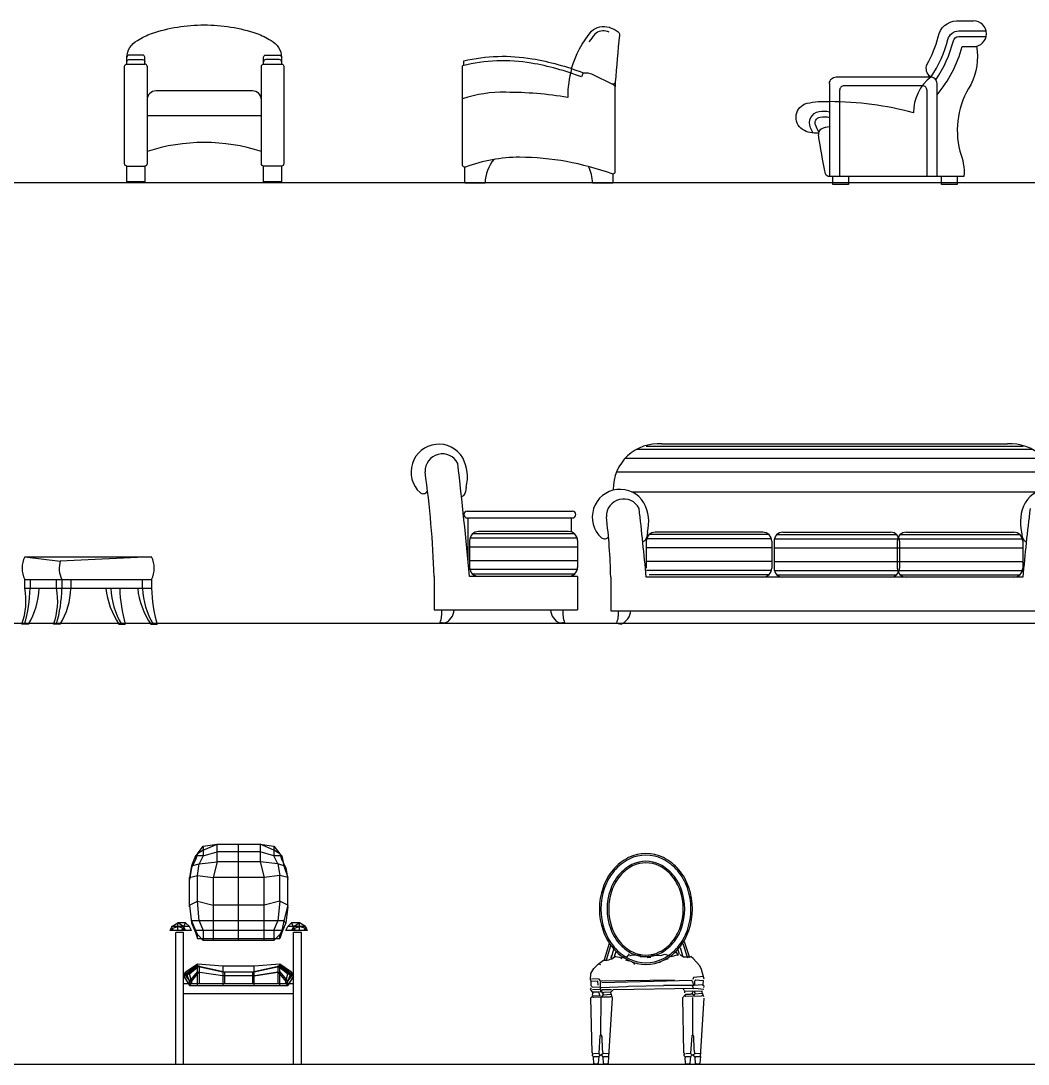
# Model space of a CAD drawing. Header units: inches. Extents: x 6 to 48.5, y 12.5 to 37.3.
# Drawn here: x 35.653 to 40.147, y 19.347 to 24.002 of the extents above; entities that cross this region are included whole.
import ezdxf

# ---------------------------------------------------------------- set-up
doc = ezdxf.new("R2010")
doc.units = ezdxf.units.IN
doc.header["$MEASUREMENT"] = 0
for name, color, linetype in [('02', 2, 'Continuous'), ('1', 1, 'Continuous'), ('4', 4, 'Continuous')]:
    doc.layers.add(name, color=color, linetype=linetype)

msp = doc.modelspace()

# ---------------------------------------------------------------- linework, layer by layer
at = {"layer": '02'}
for p, q in [((36.126, 23.809), (36.206, 23.809)), ((36.736, 23.809), (36.816, 23.809)), ((36.216, 23.579), (36.726, 23.579)), ((36.126, 23.354), (36.206, 23.354)), ((36.816, 23.354), (36.736, 23.354)), ((38.5134, 22.1137), (40.0547, 22.1137)), ((38.3982, 22.0899), (40.1689, 22.0899)), ((38.4428, 22.1037), (40.1253, 22.1037)), ((38.3498, 22.0499), (40.2173, 22.0499)), ((38.3121, 21.9899), (40.255, 21.9899)), ((38.3792, 21.8999), (40.1879, 21.8999)), ((37.6442, 21.8137), (38.1142, 21.8137)), ((37.6442, 21.7837), (38.1142, 21.7837)), ((37.6492, 21.5865), (37.6492, 21.7837)), ((38.1092, 21.7211), (38.1092, 21.7837)), ((38.1354, 21.6931), (37.6566, 21.6931)), ((38.1231, 21.7131), (37.6689, 21.7131)), ((38.0967, 21.7231), (37.6954, 21.7231)), ((38.99, 21.7099), (38.4571, 21.7099)), ((38.9635, 21.7199), (38.4835, 21.7199)), ((39.0271, 21.7099), (39.56, 21.7099)), ((39.0535, 21.7199), (39.5335, 21.7199)), ((39.5771, 21.7099), (40.11, 21.7099)), ((39.6035, 21.7199), (40.0835, 21.7199)), ((37.6554, 21.6831), (37.6554, 21.5631)), ((38.1367, 21.6531), (37.6554, 21.6531)), ((38.1367, 21.6831), (38.1367, 21.5631)), ((38.4435, 21.6799), (38.4435, 21.5599)), ((39.0035, 21.6499), (38.4435, 21.6499)), ((39.0023, 21.6899), (38.4448, 21.6899)), ((39.0035, 21.6799), (39.0035, 21.5599)), ((39.0135, 21.6799), (39.0135, 21.5599)), ((39.0135, 21.6499), (40.1235, 21.6499)), ((39.0148, 21.6899), (40.1223, 21.6899)), ((39.5635, 21.6799), (39.5635, 21.5599)), ((39.5735, 21.6799), (39.5735, 21.5599)), ((40.1235, 21.6799), (40.1235, 21.5599)), ((38.1367, 21.5931), (37.6554, 21.5931)), ((38.1354, 21.5531), (37.6566, 21.5531)), ((39.0035, 21.5899), (38.4435, 21.5899)), ((39.0135, 21.5899), (40.1235, 21.5899)), ((37.4968, 21.5231), (37.4968, 21.3731)), ((38.1367, 21.5231), (37.6554, 21.5231)), ((38.1231, 21.5331), (37.6689, 21.5331)), ((38.1367, 21.5231), (38.1367, 21.3731)), ((38.285, 21.5199), (38.285, 21.3699)), ((40.1235, 21.5199), (38.4435, 21.5199)), ((39.0023, 21.5499), (38.4448, 21.5499)), ((38.99, 21.5299), (38.4571, 21.5299)), ((39.0148, 21.5499), (40.1223, 21.5499)), ((39.0271, 21.5299), (39.56, 21.5299)), ((39.5771, 21.5299), (40.11, 21.5299)), ((37.4968, 21.3731), (38.1367, 21.3731)), ((38.285, 21.3699), (40.2821, 21.3699)), ((37.5437, 21.3137), (37.5235, 21.3169)), ((38.0789, 21.3169), (38.0587, 21.3137)), ((38.3117, 21.3137), (38.3319, 21.3105))]:
    msp.add_line(p, q, dxfattribs=at)
for points in [[(39.7411, 23.6711, 0.104617), (39.8533, 23.8866), (39.9036, 23.8866, 1), (39.9036, 24.0016)], [(38.2778, 23.9515, 0.012933), (38.2709, 23.9539, 0.287692), (38.2139, 23.942, 0.025224), (38.1878, 23.9074)], [(39.7141, 23.7515, 0.089401), (39.7894, 23.9187, -0.344265), (39.8379, 23.9566), (39.9598, 23.9566)], [(39.7357, 23.7388, 0.088568), (39.8136, 23.9127, -0.344265), (39.8379, 23.9316), (39.9598, 23.9316)], [(36.126, 23.819, -0.414214), (36.136, 23.829), (36.196, 23.829, -0.414214), (36.206, 23.819)], [(36.816, 23.819, 0.414214), (36.806, 23.829), (36.746, 23.829, 0.414214), (36.736, 23.819)], [(38.1618, 23.7698), (38.1545, 23.7512, 0.051348), (37.9306, 23.813, 0.103737), (37.6239, 23.8014)], [(38.1104, 23.7884, 0.067012), (38.0931, 23.6602, 0.040738), (37.8166, 23.6828, 0.090366), (37.6239, 23.6532, 0.05415)], [(39.7141, 23.7515, 0.239571), (39.6361, 23.5916, 0.063607), (39.2611, 23.6414, -0.159201)], [(39.1879, 23.501, -0.048961), (39.1768, 23.5251, -0.49306), (39.2145, 23.5969, -0.11205), (39.2611, 23.5961)], [(39.2135, 23.5073, -0.069243), (39.1999, 23.5346, -0.510492), (39.2192, 23.5723, -0.133132), (39.2611, 23.5701, -0.113608)], [(39.2611, 23.5285, 0.116555), (39.2244, 23.5179, 0.367035), (39.2122, 23.4929)]]:
    msp.add_lwpolyline(points, format="xyb", dxfattribs=at)
for centre, radius, start, end in [((37.518, 21.9885), 0.1242, 31.0088, 227.6044), ((38.4969, 21.9135), 0.2009, 85.2915, 180.6702), ((40.0703, 21.9135), 0.2008, 359.3134, 94.4475), ((37.5338, 21.9924), 0.0772, 26.796, 181.6729), ((6.6648, 18.5399), 31.1338, 5.49833, 6.4312), ((37.4563, 21.9657), 0.1892, 346.3719, 27.2992), ((33.0652, 21.3778), 4.4339, 1.8771, 7.9384), ((37.448, 21.9144), 0.0224, 232.0035, 323.7907), ((38.3268, 21.7872), 0.1242, 31.0088, 227.6044), ((40.2403, 21.7872), 0.1242, 312.3956, 148.9912), ((38.3426, 21.7912), 0.0772, 26.796, 181.6729), ((38.2651, 21.7645), 0.1892, 346.3719, 27.2992), ((40.302, 21.7645), 0.1892, 152.7008, 193.6281), ((37.6442, 21.7987), 0.015, 90, 270), ((38.1142, 21.7987), 0.015, 270, 90), ((35.5341, 21.4553), 2.7516, 1.344, 6.9639), ((25.8234, 20.3509), 12.6741, 5.29207, 6.68353), ((52.7437, 20.3509), 12.6741, 173.31647, 174.70793), ((37.6954, 21.6831), 0.04, 90, 180), ((38.0967, 21.6831), 0.04, 0, 90), ((38.2568, 21.7131), 0.0224, 232.0035, 323.7907), ((38.4835, 21.6799), 0.04, 90, 180), ((38.9635, 21.6799), 0.04, 0, 90), ((39.0535, 21.6799), 0.04, 90, 180), ((39.5335, 21.6799), 0.04, 0, 90), ((39.6035, 21.6799), 0.04, 90, 180), ((40.0835, 21.6799), 0.04, 0, 90), ((37.6954, 21.5631), 0.04, 180, 270), ((38.0967, 21.5631), 0.04, 270, 0), ((38.9635, 21.5599), 0.04, 270, 0), ((39.0535, 21.5599), 0.04, 180, 270), ((39.5335, 21.5599), 0.04, 270, 0), ((39.6035, 21.5599), 0.04, 180, 270), ((40.0835, 21.5599), 0.04, 270, 0), ((37.3905, 21.3648), 0.1414, 340.1818, 3.3374), ((37.5152, 21.3796), 0.0718, 293.4422, 354.7902), ((38.0872, 21.3796), 0.0718, 185.2098, 246.5578), ((38.2119, 21.3648), 0.1414, 176.6626, 199.8182), ((38.1786, 21.3616), 0.1414, 340.1818, 3.3374), ((38.3033, 21.3764), 0.0718, 293.4422, 354.7902)]:
    msp.add_arc(centre, radius, start, end, dxfattribs=at)
for points in [[(37.6402, 21.9211), (37.6388, 21.9076), (37.6369, 21.8893), (37.6231, 21.8802), (37.6193, 21.8781)], [(38.449, 21.7199), (38.4476, 21.7063), (38.4456, 21.6881), (38.4319, 21.679), (38.428, 21.6769)], [(40.1181, 21.7199), (40.1195, 21.7063), (40.1214, 21.6881), (40.1352, 21.679), (40.1391, 21.6769)]]:
    msp.add_open_spline(points, degree=3, knots=[0, 0, 0, 0, 37.228976, 50.093485, 50.093485, 50.093485, 50.093485], dxfattribs=at)
at = {"layer": '1'}
for p, q in [((27.8075, 23.2806), (48.1337, 23.2806)), ((27.8075, 21.3137), (48.1337, 21.3137)), ((27.8075, 19.3468), (48.1337, 19.3468))]:
    msp.add_line(p, q, dxfattribs=at)
at = {"layer": '4'}
for p, q in [((39.2611, 23.7216), (39.2611, 23.3066)), ((35.6704, 21.6097), (36.2361, 21.6097)), ((35.6704, 21.6097), (35.8288, 21.5916)), ((36.2361, 21.6097), (35.8288, 21.5916)), ((35.6704, 21.5097), (36.2361, 21.5097)), ((35.6871, 21.3097), (35.6574, 21.3097)), ((35.8289, 21.3097), (35.7992, 21.3097)), ((36.0907, 21.3097), (36.1189, 21.3097)), ((36.2325, 21.3097), (36.2607, 21.3097)), ((36.4405, 20.2845), (36.4667, 20.3196)), ((36.4667, 20.302), (36.4405, 20.2845)), ((36.4667, 20.302), (36.5281, 20.3283)), ((36.4667, 20.3196), (36.5281, 20.3283)), ((36.4667, 20.3196), (36.4667, 20.2758)), ((36.5281, 20.2495), (36.5281, 20.3283)), ((36.5281, 20.3283), (36.7208, 20.3283)), ((36.6245, 19.899), (36.6245, 20.3283)), ((36.7822, 20.302), (36.7208, 20.3283)), ((36.7208, 20.3283), (36.7208, 20.2495)), ((36.7208, 20.3283), (36.7822, 20.3196)), ((36.7822, 20.3196), (36.8085, 20.2845)), ((36.7822, 20.3196), (36.7822, 20.2758)), ((36.8085, 20.2845), (36.7822, 20.302)), ((36.4317, 20.2758), (36.4142, 20.2319)), ((36.4317, 20.2582), (36.4142, 20.2232)), ((36.4405, 20.2845), (36.4317, 20.2582)), ((36.4405, 20.2845), (36.4317, 20.2758)), ((36.4667, 20.2758), (36.4317, 20.2758)), ((36.4317, 20.2758), (36.4317, 20.2582)), ((36.4667, 20.2758), (36.4492, 20.2407)), ((36.4492, 20.2407), (36.5281, 20.2495)), ((36.4667, 20.2758), (36.5281, 20.2933)), ((36.5281, 20.2495), (36.5106, 20.1794)), ((36.7208, 20.2933), (36.5281, 20.2933)), ((36.7208, 20.2495), (36.5281, 20.2495)), ((36.7822, 20.2758), (36.7208, 20.2933)), ((36.7997, 20.2407), (36.7208, 20.2495)), ((36.7208, 20.2495), (36.7384, 20.1794)), ((36.8172, 20.2758), (36.7822, 20.2758)), ((36.7997, 20.2407), (36.7822, 20.2758)), ((36.8085, 20.2845), (36.8172, 20.2582)), ((36.8085, 20.2845), (36.8172, 20.2758)), ((36.8172, 20.2758), (36.826, 20.2319)), ((36.8172, 20.2582), (36.8172, 20.2758)), ((36.8172, 20.2582), (36.8348, 20.2232)), ((36.4142, 20.2319), (36.4054, 20.1794)), ((36.4142, 20.2232), (36.4054, 20.1706)), ((36.4142, 20.2319), (36.4492, 20.2407)), ((36.4142, 20.2319), (36.4142, 20.2232)), ((36.4405, 20.1881), (36.4492, 20.2407)), ((36.826, 20.2319), (36.7997, 20.2407)), ((36.7997, 20.2407), (36.8085, 20.1881)), ((36.826, 20.2319), (36.8435, 20.1794)), ((36.826, 20.2319), (36.8348, 20.2232)), ((36.8348, 20.2232), (36.8435, 20.1706)), ((36.4054, 20.1794), (36.4405, 20.1881)), ((36.4054, 20.0479), (36.4054, 20.1794)), ((36.4405, 20.1881), (36.5106, 20.1794)), ((36.4405, 20.0742), (36.4405, 20.1881)), ((36.7384, 20.1794), (36.5106, 20.1794)), ((36.5106, 20.1794), (36.5106, 19.899)), ((36.8085, 20.1881), (36.7384, 20.1794)), ((36.7384, 19.899), (36.7384, 20.1794)), ((36.8435, 20.1794), (36.8085, 20.1881)), ((36.8085, 20.0742), (36.8085, 20.1881)), ((36.8435, 20.0479), (36.8435, 20.1794)), ((36.4054, 20.0567), (36.4405, 20.0742)), ((36.4405, 20.0742), (36.5106, 20.0567)), ((36.4492, 19.9866), (36.4405, 20.0742)), ((36.8085, 20.0742), (36.7384, 20.0567)), ((36.8085, 20.0742), (36.7997, 19.9866)), ((36.8435, 20.0567), (36.8085, 20.0742)), ((36.4054, 20.0567), (36.4142, 19.9778)), ((36.7384, 20.0567), (36.5106, 20.0567)), ((36.8435, 20.0567), (36.826, 19.9866)), ((36.8435, 20.0479), (36.8348, 19.9778)), ((36.3265, 19.9603), (36.3528, 19.9778)), ((36.3879, 19.9778), (36.3528, 19.9778)), ((36.3791, 19.9603), (36.3528, 19.9778)), ((36.3528, 19.9428), (36.3528, 19.9778)), ((36.3704, 19.9428), (36.3879, 19.9778)), ((36.3879, 19.9778), (36.4054, 19.9603)), ((36.826, 19.9866), (36.4142, 19.9866)), ((36.4142, 19.9866), (36.4317, 19.9428)), ((36.4142, 19.9866), (36.4142, 19.9778)), ((36.4142, 19.9778), (36.4317, 19.934)), ((36.4492, 19.9866), (36.4667, 19.9428)), ((36.7822, 19.9428), (36.7997, 19.9866)), ((36.826, 19.9866), (36.8172, 19.9428)), ((36.8348, 19.9778), (36.8172, 19.934)), ((36.826, 19.9866), (36.8348, 19.9778)), ((36.861, 19.9778), (36.8435, 19.9603)), ((36.8961, 19.9778), (36.861, 19.9778)), ((36.8786, 19.9428), (36.861, 19.9778)), ((36.8698, 19.9603), (36.8961, 19.9778)), ((36.9224, 19.9603), (36.8961, 19.9778)), ((36.8961, 19.9428), (36.8961, 19.9778)), ((36.3265, 19.9603), (36.3178, 19.9428)), ((36.3265, 19.9515), (36.3178, 19.9428)), ((36.4142, 19.9428), (36.3178, 19.9428)), ((36.4054, 19.9603), (36.3265, 19.9603)), ((36.3265, 19.9515), (36.3528, 19.9603)), ((36.3265, 19.9515), (36.3265, 19.9603)), ((36.3353, 19.9428), (36.3265, 19.9515)), ((36.3791, 19.934), (36.3441, 19.934)), ((36.3441, 19.347), (36.3441, 19.934)), ((36.3791, 19.9515), (36.3528, 19.9603)), ((36.3791, 19.9515), (36.3704, 19.9428)), ((36.3791, 19.9515), (36.3791, 19.9603)), ((36.3791, 19.9603), (36.3879, 19.9428)), ((36.3879, 19.9428), (36.3791, 19.9515)), ((36.3791, 19.347), (36.3791, 19.934)), ((36.4142, 19.9428), (36.4054, 19.9603)), ((36.8172, 19.9428), (36.4317, 19.9428)), ((36.4317, 19.9428), (36.4405, 19.9253)), ((36.4317, 19.9428), (36.4317, 19.934)), ((36.4317, 19.934), (36.4405, 19.9077)), ((36.4405, 19.9253), (36.4667, 19.899)), ((36.4405, 19.9077), (36.4405, 19.9253)), ((36.4667, 19.9428), (36.4667, 19.899)), ((36.7822, 19.9428), (36.7822, 19.899)), ((36.8085, 19.9253), (36.7822, 19.899)), ((36.8172, 19.9428), (36.8085, 19.9253)), ((36.8172, 19.934), (36.8085, 19.9077)), ((36.8085, 19.9077), (36.8085, 19.9253)), ((36.8172, 19.934), (36.8172, 19.9428)), ((36.8348, 19.9428), (36.8435, 19.9603)), ((36.9311, 19.9428), (36.8348, 19.9428)), ((36.9224, 19.9603), (36.8435, 19.9603)), ((36.8698, 19.9603), (36.861, 19.9428)), ((36.861, 19.9428), (36.8698, 19.9515)), ((36.8698, 19.9515), (36.8961, 19.9603)), ((36.8698, 19.9515), (36.8698, 19.9603)), ((36.8698, 19.9515), (36.8786, 19.9428)), ((36.9049, 19.934), (36.8698, 19.934)), ((36.8698, 19.347), (36.8698, 19.934)), ((36.9224, 19.9515), (36.8961, 19.9603)), ((36.9049, 19.347), (36.9049, 19.934)), ((36.9136, 19.9428), (36.9224, 19.9515)), ((36.9224, 19.9515), (36.9224, 19.9603)), ((36.9224, 19.9603), (36.9311, 19.9428)), ((36.9224, 19.9515), (36.9311, 19.9428)), ((36.4405, 19.9077), (36.8085, 19.9077)), ((36.7822, 19.899), (36.4667, 19.899)), ((38.2782, 19.8844), (38.2555, 19.8125)), ((38.607, 19.8844), (38.6275, 19.8205)), ((38.6131, 19.8945), (38.6358, 19.8227)), ((38.2843, 19.8742), (38.2638, 19.8104)), ((38.2863, 19.82), (38.2885, 19.8317)), ((38.2966, 19.8577), (38.2865, 19.8208)), ((38.3071, 19.8475), (38.3009, 19.827)), ((38.3592, 19.8266), (38.3692, 19.8382)), ((38.375, 19.8322), (38.3691, 19.8284)), ((38.4537, 19.8328), (38.375, 19.8322)), ((38.4537, 19.8328), (38.4596, 19.8346)), ((38.4596, 19.8346), (38.5088, 19.8318)), ((38.5088, 19.8318), (38.5266, 19.8374)), ((38.5266, 19.8374), (38.5559, 19.8271)), ((38.5559, 19.8271), (38.5856, 19.8364)), ((38.5759, 19.8472), (38.5864, 19.831)), ((38.5842, 19.8577), (38.5904, 19.8371)), ((38.5947, 19.8678), (38.6048, 19.831)), ((38.609, 19.8242), (38.5954, 19.8342)), ((36.3791, 19.7413), (36.4317, 19.7851)), ((36.3879, 19.7588), (36.4405, 19.7938)), ((36.3879, 19.7413), (36.4405, 19.7851)), ((36.4054, 19.75), (36.4492, 19.7851)), ((36.4405, 19.7938), (36.4317, 19.7851)), ((36.4317, 19.7851), (36.5544, 19.7588)), ((36.4317, 19.7851), (36.4492, 19.7851)), ((36.4405, 19.7938), (36.5544, 19.7851)), ((36.4405, 19.6974), (36.4405, 19.7938)), ((36.4405, 19.7851), (36.5631, 19.7588)), ((36.4492, 19.7851), (36.4492, 19.7062)), ((36.5544, 19.7851), (36.6946, 19.7851)), ((36.5544, 19.7851), (36.5544, 19.6974)), ((36.6858, 19.7588), (36.8085, 19.7851)), ((36.6946, 19.7851), (36.8085, 19.7938)), ((36.6946, 19.7588), (36.8172, 19.7851)), ((36.6946, 19.6974), (36.6946, 19.7851)), ((36.7997, 19.7851), (36.8435, 19.75)), ((36.7997, 19.7851), (36.7997, 19.7062)), ((36.7997, 19.7851), (36.8172, 19.7851)), ((36.8085, 19.7938), (36.861, 19.7588)), ((36.8085, 19.6974), (36.8085, 19.7938)), ((36.8085, 19.7938), (36.8172, 19.7851)), ((36.8085, 19.7851), (36.861, 19.7413)), ((36.8172, 19.7851), (36.8698, 19.7413)), ((38.2088, 19.7741), (38.2288, 19.7934)), ((38.2288, 19.7934), (38.2527, 19.8107)), ((38.2405, 19.7893), (38.2366, 19.7913)), ((38.3257, 19.8232), (38.3041, 19.8256)), ((38.3354, 19.8171), (38.3257, 19.8232)), ((38.3335, 19.8211), (38.3375, 19.825)), ((38.3375, 19.825), (38.3592, 19.8266)), ((38.3667, 19.8068), (38.353, 19.8109)), ((38.3921, 19.7965), (38.3823, 19.8006)), ((38.3881, 19.7926), (38.3921, 19.7965)), ((38.4339, 19.8233), (38.4162, 19.8256)), ((38.4476, 19.823), (38.4634, 19.8247)), ((38.4866, 19.7988), (38.5063, 19.8024)), ((38.5202, 19.81), (38.542, 19.8175)), ((38.6404, 19.8236), (38.609, 19.8242)), ((38.6521, 19.8175), (38.6425, 19.8275)), ((38.683, 19.7855), (38.6521, 19.8175)), ((38.6906, 19.7696), (38.683, 19.7855)), ((36.3791, 19.7413), (36.3879, 19.7588)), ((36.3791, 19.7413), (36.4054, 19.6974)), ((36.3879, 19.7413), (36.3791, 19.7413)), ((36.3879, 19.7588), (36.4054, 19.715)), ((36.4054, 19.75), (36.3879, 19.7413)), ((36.3879, 19.7413), (36.4142, 19.7062)), ((36.4054, 19.715), (36.4405, 19.7588)), ((36.4142, 19.715), (36.4054, 19.75)), ((36.4142, 19.715), (36.4492, 19.7588)), ((36.4405, 19.7588), (36.5631, 19.7413)), ((36.5544, 19.7588), (36.6946, 19.7588)), ((36.6946, 19.7413), (36.5544, 19.7413)), ((36.5631, 19.7062), (36.5631, 19.7588)), ((36.6858, 19.7413), (36.7997, 19.7588)), ((36.6858, 19.7588), (36.6858, 19.7062)), ((36.6946, 19.7413), (36.8085, 19.7588)), ((36.7997, 19.7588), (36.8348, 19.715)), ((36.8085, 19.7588), (36.8435, 19.715)), ((36.8348, 19.715), (36.8435, 19.75)), ((36.861, 19.7413), (36.8348, 19.7062)), ((36.8435, 19.715), (36.861, 19.7588)), ((36.861, 19.7413), (36.8435, 19.75)), ((36.8698, 19.7413), (36.8435, 19.6974)), ((36.8698, 19.7413), (36.861, 19.7588)), ((36.8698, 19.7413), (36.861, 19.7413)), ((38.1941, 19.7232), (38.1966, 19.7507)), ((38.1966, 19.7507), (38.2088, 19.7741)), ((38.6999, 19.738), (38.6546, 19.7329)), ((38.7017, 19.7262), (38.6906, 19.7696)), ((36.3791, 19.7062), (36.8698, 19.7062)), ((36.4054, 19.6974), (36.4054, 19.715)), ((36.4142, 19.7062), (36.4054, 19.6974)), ((36.4054, 19.6974), (36.8435, 19.6974)), ((36.4142, 19.715), (36.4142, 19.7062)), ((36.8348, 19.7062), (36.8348, 19.715)), ((36.8348, 19.7062), (36.8435, 19.6974)), ((36.8435, 19.6974), (36.8435, 19.715)), ((38.1979, 19.7153), (38.1942, 19.7311)), ((38.1976, 19.6956), (38.1979, 19.7153)), ((38.2034, 19.6896), (38.1976, 19.6956)), ((38.2274, 19.7167), (38.1999, 19.7152)), ((38.2335, 19.7265), (38.2001, 19.727)), ((38.2291, 19.699), (38.2274, 19.7167)), ((38.2393, 19.7185), (38.2335, 19.7265)), ((38.2386, 19.6811), (38.2392, 19.7146)), ((38.2392, 19.7146), (38.2432, 19.7184)), ((38.2427, 19.6889), (38.3549, 19.6929)), ((38.2432, 19.7184), (38.5698, 19.7226)), ((38.245, 19.7105), (38.6485, 19.7212)), ((38.3549, 19.6929), (38.3648, 19.6947)), ((38.3648, 19.6947), (38.5202, 19.6979)), ((38.5261, 19.6977), (38.5202, 19.6979)), ((38.6579, 19.6974), (38.5261, 19.6977)), ((38.6445, 19.7213), (38.6503, 19.7153)), ((38.6557, 19.6817), (38.65, 19.6956)), ((38.6503, 19.7153), (38.6521, 19.7015)), ((38.6546, 19.7329), (38.6505, 19.7251)), ((38.6934, 19.7007), (38.6579, 19.6974)), ((38.6599, 19.7013), (38.6602, 19.719)), ((38.6602, 19.719), (38.6642, 19.7229)), ((38.6642, 19.7229), (38.6976, 19.7203)), ((38.7011, 19.6947), (38.6934, 19.7007)), ((38.6976, 19.7203), (38.6954, 19.7027)), ((38.701, 19.6888), (38.7011, 19.6947)), ((36.3791, 19.6624), (36.8698, 19.6624)), ((38.1974, 19.6877), (38.1934, 19.6819)), ((38.1934, 19.6819), (38.2029, 19.666)), ((38.1966, 19.6425), (38.2047, 19.6522)), ((38.2085, 19.6443), (38.2007, 19.6483)), ((38.2029, 19.664), (38.2027, 19.6542)), ((38.2069, 19.6679), (38.2029, 19.664)), ((38.2386, 19.6792), (38.2032, 19.6778)), ((38.2388, 19.689), (38.2034, 19.6896)), ((38.2047, 19.6522), (38.2342, 19.6537)), ((38.2325, 19.6675), (38.2069, 19.6679)), ((38.236, 19.6458), (38.2085, 19.6443)), ((38.2381, 19.6497), (38.2325, 19.6675)), ((38.2813, 19.645), (38.236, 19.6458)), ((38.2484, 19.679), (38.2364, 19.6674)), ((38.252, 19.6573), (38.2386, 19.6792)), ((38.241, 19.4804), (38.2419, 19.6437)), ((38.2419, 19.6437), (38.2519, 19.6553)), ((38.2541, 19.6671), (38.2481, 19.6633)), ((38.2877, 19.6783), (38.2484, 19.679)), ((38.2519, 19.6553), (38.2854, 19.6587)), ((38.2817, 19.6686), (38.2541, 19.6671)), ((38.2872, 19.6488), (38.2813, 19.645)), ((38.2855, 19.6646), (38.2817, 19.6686)), ((38.293, 19.6408), (38.2855, 19.6646)), ((38.2856, 19.6685), (38.2976, 19.6801)), ((38.2976, 19.6801), (38.6616, 19.6855)), ((38.6058, 19.6432), (38.6199, 19.6587)), ((38.6142, 19.6746), (38.6084, 19.6806)), ((38.6197, 19.6489), (38.6138, 19.6529)), ((38.616, 19.6647), (38.6162, 19.6726)), ((38.6162, 19.6726), (38.6949, 19.6732)), ((38.6885, 19.6497), (38.6197, 19.6489)), ((38.6199, 19.6587), (38.6415, 19.6584)), ((38.6415, 19.6584), (38.6475, 19.6622)), ((38.6475, 19.6622), (38.6571, 19.6542)), ((38.6495, 19.6641), (38.6536, 19.6759)), ((38.6505, 19.4804), (38.6514, 19.6437)), ((38.6571, 19.6542), (38.6612, 19.66)), ((38.6612, 19.6619), (38.6594, 19.6718)), ((38.6612, 19.66), (38.6927, 19.6634)), ((38.6616, 19.6855), (38.7009, 19.6809)), ((38.6945, 19.6535), (38.6885, 19.6497)), ((38.7003, 19.6475), (38.6909, 19.6713)), ((38.2022, 19.3985), (38.1966, 19.6425)), ((38.2761, 19.3803), (38.293, 19.6408)), ((38.6117, 19.3985), (38.6061, 19.6425)), ((38.6856, 19.3803), (38.7025, 19.6408)), ((38.2369, 19.4726), (38.2317, 19.396)), ((38.241, 19.4785), (38.2369, 19.4726)), ((38.2467, 19.4705), (38.241, 19.4785)), ((38.2477, 19.4115), (38.2467, 19.4705)), ((38.6464, 19.4726), (38.6411, 19.396)), ((38.6505, 19.4785), (38.6464, 19.4726)), ((38.6562, 19.4705), (38.6505, 19.4785)), ((38.6572, 19.4115), (38.6562, 19.4705)), ((38.2513, 19.3957), (38.2477, 19.4115)), ((38.6608, 19.3957), (38.6572, 19.4115)), ((38.202, 19.3847), (38.206, 19.3925)), ((38.2078, 19.3787), (38.202, 19.3847)), ((38.206, 19.3925), (38.2022, 19.3985)), ((38.2077, 19.3768), (38.2117, 19.3806)), ((38.2093, 19.3512), (38.2077, 19.3768)), ((38.2316, 19.394), (38.21, 19.3925)), ((38.2117, 19.3806), (38.2314, 19.3803)), ((38.2314, 19.3803), (38.2289, 19.3508)), ((38.2396, 19.3858), (38.2316, 19.394)), ((38.2533, 19.3937), (38.2334, 19.3822)), ((38.2511, 19.3799), (38.2433, 19.3879)), ((38.2516, 19.3768), (38.2556, 19.3806)), ((38.2532, 19.3512), (38.2516, 19.3768)), ((38.2788, 19.3932), (38.2533, 19.3937)), ((38.2556, 19.3806), (38.2753, 19.3803)), ((38.2753, 19.3803), (38.2728, 19.3508)), ((38.6114, 19.3847), (38.6155, 19.3925)), ((38.6172, 19.3787), (38.6114, 19.3847)), ((38.6155, 19.3925), (38.6117, 19.3985)), ((38.6172, 19.3768), (38.6212, 19.3806)), ((38.6187, 19.3512), (38.6172, 19.3768)), ((38.6411, 19.394), (38.6194, 19.3925)), ((38.6212, 19.3806), (38.6409, 19.3803)), ((38.6409, 19.3803), (38.6384, 19.3508)), ((38.6491, 19.3858), (38.6411, 19.394)), ((38.6627, 19.3937), (38.6429, 19.3822)), ((38.6605, 19.3799), (38.6528, 19.3879)), ((38.6611, 19.3768), (38.6651, 19.3806)), ((38.6626, 19.3512), (38.6611, 19.3768)), ((38.6883, 19.3932), (38.6627, 19.3937)), ((38.6651, 19.3806), (38.6848, 19.3803)), ((38.6848, 19.3803), (38.6823, 19.3508)), ((36.3441, 19.347), (36.3791, 19.347)), ((36.8698, 19.347), (36.9049, 19.347)), ((38.2131, 19.3472), (38.2093, 19.3512)), ((38.2249, 19.347), (38.2131, 19.3472)), ((38.2289, 19.3508), (38.2249, 19.347)), ((38.257, 19.3472), (38.2532, 19.3512)), ((38.2688, 19.347), (38.257, 19.3472)), ((38.2728, 19.3508), (38.2688, 19.347)), ((38.6226, 19.3472), (38.6187, 19.3512)), ((38.6344, 19.347), (38.6226, 19.3472)), ((38.6384, 19.3508), (38.6344, 19.347)), ((38.6665, 19.3472), (38.6626, 19.3512)), ((38.6783, 19.347), (38.6665, 19.3472)), ((38.6823, 19.3508), (38.6783, 19.347))]:
    msp.add_line(p, q, dxfattribs=at)
for points in [[(36.216, 23.799), (36.216, 23.364, -0.414214), (36.206, 23.354), (36.206, 23.284), (36.126, 23.284), (36.126, 23.354, -0.414214), (36.116, 23.364), (36.116, 23.799, -0.414214), (36.126, 23.809), (36.126, 23.839, -0.275619), (36.173, 23.914, -0.036298), (36.236, 23.946, -0.076243), (36.471, 23.984, -0.076243), (36.706, 23.946, -0.036298), (36.7691, 23.914, -0.275619), (36.816, 23.839), (36.816, 23.809, -0.414214), (36.826, 23.799), (36.826, 23.364, -0.414214), (36.816, 23.354), (36.816, 23.284), (36.736, 23.284), (36.736, 23.354, -0.414214), (36.726, 23.364), (36.726, 23.799)], [(38.1104, 23.7884, -0.106409), (38.1992, 23.9556, -0.289967), (38.2773, 23.9728, -0.060629), (38.313, 23.9564, -0.315648), (38.324, 23.9381, 0.006043), (38.3048, 23.7275, -0.517071), (38.2904, 23.7197)], [(39.2611, 23.7216, -0.414214), (39.2911, 23.7516), (39.7111, 23.7516, -0.332917), (39.6966, 23.8081, 0.069972), (39.7458, 23.9301, -0.355888), (39.8282, 24.0016), (39.9036, 24.0016, -0.889529)], [(39.917, 23.8882, -0.160084), (39.8913, 23.7169, 0.203962), (39.842, 23.4207, -0.115112), (39.8611, 23.3066)], [(36.216, 23.799, 0.414214), (36.206, 23.809), (36.206, 23.839, 0.414214), (36.196, 23.849), (36.136, 23.849, 0.414214), (36.126, 23.839)], [(36.726, 23.799, -0.414214), (36.736, 23.809), (36.736, 23.839, -0.414214), (36.746, 23.849), (36.806, 23.849, -0.40034), (36.816, 23.8394, -0.333874)], [(37.6289, 23.8027), (37.6289, 23.8232, -0.100398), (37.934, 23.8327, -0.039478)], [(37.6374, 23.3489, -0.523576), (37.6239, 23.3582), (37.6239, 23.8014, -0.001722)], [(37.934, 23.8327, -0.051344), (38.1618, 23.7698), (38.1765, 23.7698, -0.114337), (38.1985, 23.7647), (38.2955, 23.7172, -0.240639), (38.3039, 23.7044)], [(39.7411, 23.3066), (39.7411, 23.7216, 0.414214), (39.7111, 23.7516)], [(38.3039, 23.7044), (38.3039, 23.3282, -0.414214)], [(39.6961, 23.3066), (39.6961, 23.6916, 0.414214), (39.6761, 23.7116), (39.3261, 23.7116, 0.414214), (39.3061, 23.6916), (39.3061, 23.3066)], [(36.726, 23.649, 0.414214), (36.686, 23.689), (36.256, 23.689, 0.414214), (36.216, 23.649)], [(39.2116, 23.5004, -0.146305), (39.1408, 23.5166, -0.650669), (39.1607, 23.6338, -0.081674), (39.2611, 23.6414)], [(39.8611, 23.3066), (39.2611, 23.3066, -0.32873), (39.2434, 23.3188, -0.015363), (39.2122, 23.4929, -0.087876)], [(36.726, 23.419, 0.156863), (36.216, 23.419)], [(37.7639, 23.3833, 0.174997), (37.7239, 23.2782), (37.6339, 23.2782), (37.6339, 23.3482, -0.414214)], [(37.8783, 23.3932, 0.089827), (37.6374, 23.3489)], [(38.3039, 23.3282, -0.51714), (38.2906, 23.3188, 0.084851), (37.8783, 23.3932)], [(38.2939, 23.3182), (38.2939, 23.2782), (38.2039, 23.2782, 0.116176), (38.1853, 23.3518, 0.062522)], [(38.5197, 19.81, 0.103857), (38.589, 19.8643, 0.091242), (38.6335, 19.9426, 0.169122), (38.6335, 20.1354, 0.091242), (38.589, 20.2137, 0.103857), (38.5197, 20.268, 0.232994), (38.3645, 20.268, 0.103857), (38.2952, 20.2137, 0.091242), (38.2506, 20.1354, 0.169122), (38.2506, 19.9426, 0.091242), (38.2952, 19.8643, 0.103857), (38.3645, 19.81, 0.232994), (38.5197, 19.81)], [(38.5167, 19.8161, 0.103857), (38.5837, 19.8687, 0.091242), (38.627, 19.9448, 0.169122), (38.627, 20.1332, 0.091242), (38.5837, 20.2093, 0.103857), (38.5167, 20.2619, 0.232994), (38.3675, 20.2619, 0.103857), (38.3005, 20.2093, 0.091242), (38.2572, 20.1332, 0.169122), (38.2572, 19.9448, 0.091242), (38.3005, 19.8687, 0.103857), (38.3675, 19.8161, 0.232994), (38.5167, 19.8161)], [(38.5045, 19.8409, 0.103857), (38.5626, 19.8864, 0.091242), (38.601, 19.9539, 0.169122), (38.601, 20.1241, 0.091242), (38.5626, 20.1916, 0.103857), (38.5045, 20.2371, 0.232994), (38.3797, 20.2371, 0.103857), (38.3216, 20.1916, 0.091242), (38.2832, 20.1241, 0.169122), (38.2832, 19.9539, 0.091242), (38.3216, 19.8864, 0.103857), (38.3797, 19.8409, 0.232994), (38.5045, 19.8409)], [(38.5014, 19.8471, 0.103857), (38.5573, 19.8909, 0.091242), (38.5945, 19.9562, 0.169122), (38.5945, 20.1218, 0.091242), (38.5573, 20.1871, 0.103857), (38.5014, 20.2309, 0.232994), (38.3827, 20.2309, 0.103857), (38.3268, 20.1871, 0.091242), (38.2897, 20.1218, 0.169122), (38.2897, 19.9562, 0.091242), (38.3268, 19.8909, 0.103857), (38.3827, 19.8471, 0.232994), (38.5014, 19.8471)]]:
    msp.add_lwpolyline(points, format="xyb", dxfattribs=at)
for points in [[(39.3461, 23.3066), (39.3461, 23.2716), (39.2761, 23.2716), (39.2761, 23.3066)], [(39.8311, 23.3066), (39.8311, 23.2716), (39.7611, 23.2716), (39.7611, 23.3066)], [(36.2361, 21.4697), (35.6704, 21.4697), (35.6704, 21.5097)], [(35.6943, 21.5097), (35.6943, 21.4697)], [(35.8122, 21.4697), (35.8122, 21.5097)], [(35.8361, 21.5097), (35.8361, 21.4697)], [(35.8761, 21.5097), (35.8761, 21.4697)], [(36.1961, 21.4697), (36.1961, 21.5097)], [(36.2361, 21.5097), (36.2361, 21.4697)]]:
    msp.add_lwpolyline(points, dxfattribs=at)
for centre, radius, start, end in [((38.6518, 23.7034), 0.3479, 176.0314, 179.8403), ((35.768, 21.5597), 0.1097, 152.8715, 207.1285), ((36.1385, 21.5597), 0.1097, 332.8715, 27.1285), ((35.9337, 21.5597), 0.1097, 163.0503, 207.1285), ((35.3691, 21.4137), 0.3065, 340.1633, 10.5305), ((35.0694, 21.4838), 0.6251, 343.8288, 358.7084), ((35.3981, 21.4818), 0.3364, 329.2128, 357.9255), ((35.5109, 21.4137), 0.3065, 340.1633, 10.5305), ((35.2112, 21.4838), 0.6251, 343.8288, 358.7084), ((35.5399, 21.4818), 0.3364, 329.2128, 357.9255), ((36.3823, 21.5068), 0.352, 186.0541, 214.0599), ((36.3905, 21.4818), 0.3364, 182.0745, 210.7872), ((36.7192, 21.4838), 0.6251, 181.2916, 196.1712), ((36.5241, 21.5068), 0.352, 186.0541, 214.0599), ((36.5323, 21.4818), 0.3364, 182.0745, 210.7872), ((36.861, 21.4838), 0.6251, 181.2916, 196.1712), ((38.2616, 19.8715), 0.061, 263.4725, 317.8141)]:
    msp.add_arc(centre, radius, start, end, dxfattribs=at)

doc.saveas('drawing.dxf')
